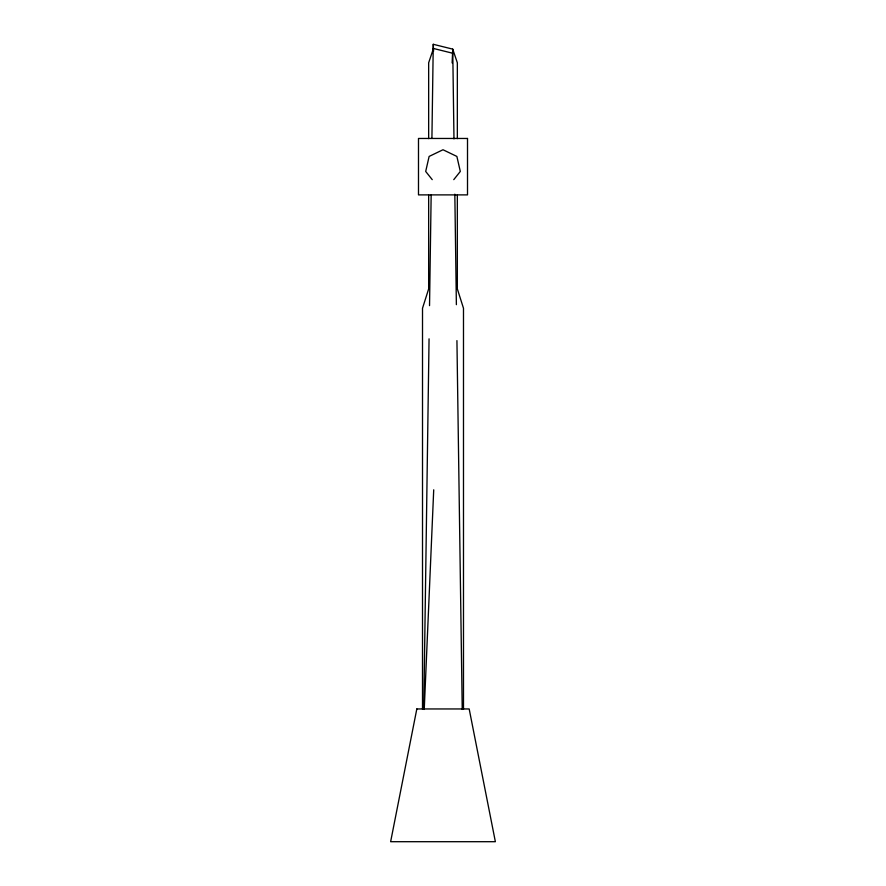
<?xml version="1.0" encoding="UTF-8"?>
<svg xmlns="http://www.w3.org/2000/svg" width="886" height="886" viewBox="0 0 886 886"><rect width="100%" height="100%" fill="white"/><g stroke="black" fill="none" stroke-linecap="round" stroke-linejoin="round"><path stroke-width="1.33" d="M423.763 709.431L429.057 338.84M429.533 305.648L431.161 195.009M431.914 138.327L433.265 44.3L452.735 49.129L457.342 62.784L457.342 138.615M424.239 709.453L433.719 489.803M452.137 62.939L452.735 49.129L453.975 138.892M433.265 49.129L428.658 62.784L428.658 138.615M453.765 179.648L460.31 171.452L456.877 156.434L443 149.756L429.123 156.434L425.69 171.452L432.235 179.648M452.735 53.249L433.265 48.42L433.376 51.189M433.265 44.3L433.553 51.211M454.828 194.178L456.379 304.673M456.932 340.612L462.237 709.453M463.489 709.343L463.489 308.262L457.342 288.902L457.342 195.153M428.658 195.153L428.658 288.902L422.511 308.262L422.511 709.343M416.819 708.955L390.637 841.7L495.363 841.7L469.181 708.955L416.819 708.955M467.509 138.46L418.491 138.46L418.491 194.887L467.509 194.887L467.509 138.46"/></g></svg>
